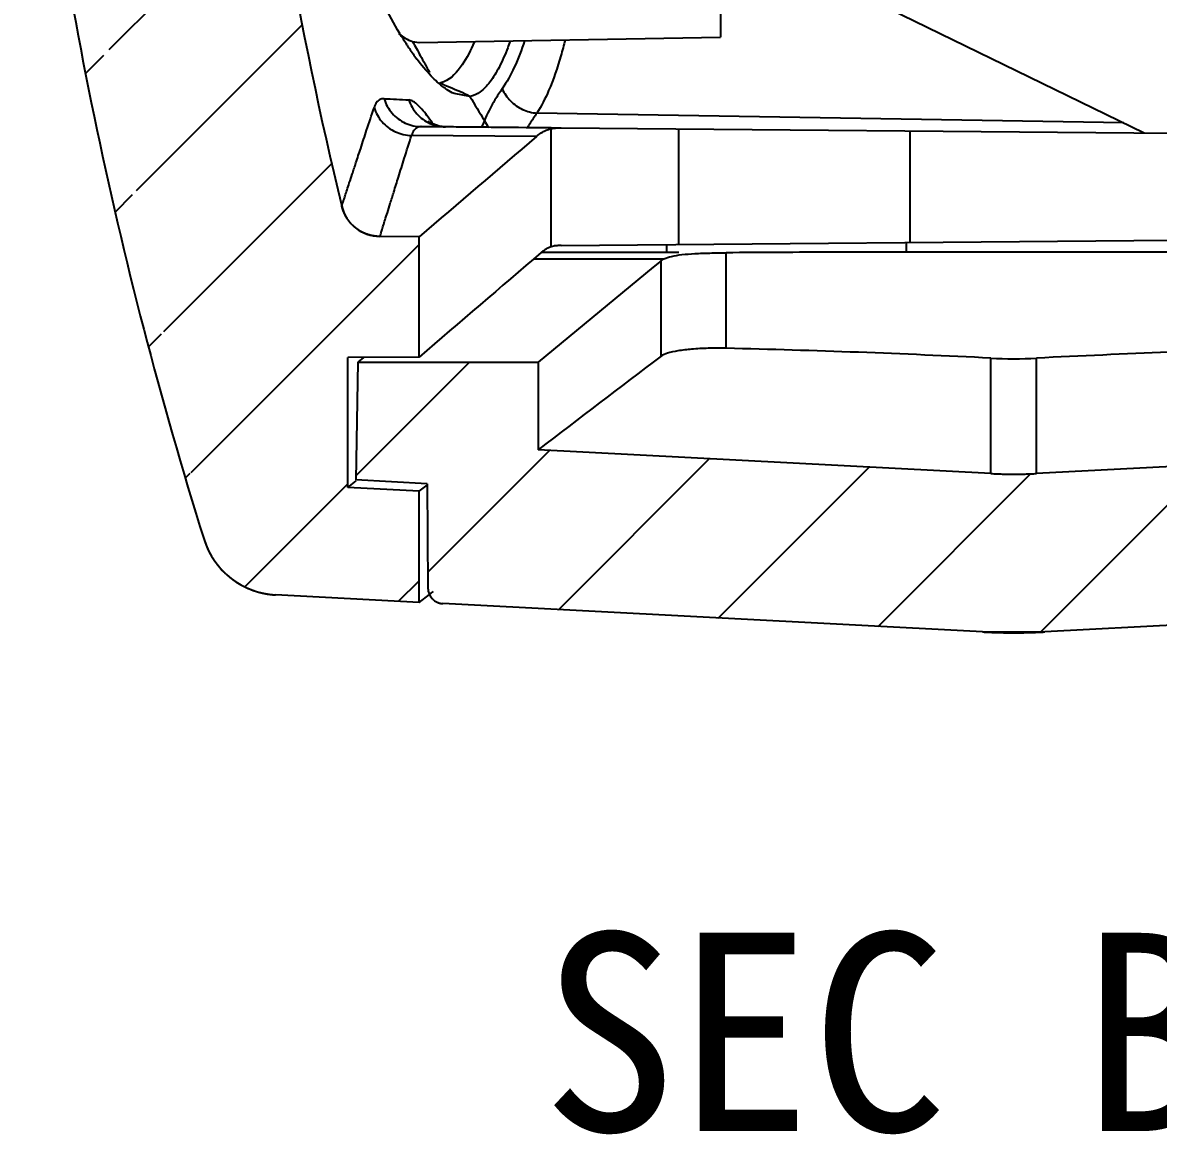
# Model space of a CAD drawing. Header units: millimetres. Extents: x 6083 to 6448, y 1315 to 1569.
# Drawn here: x 6190.58 to 6204.9, y 1402.92 to 1416.94 of the extents above; entities that cross this region are included whole.
import ezdxf
from ezdxf.enums import TextEntityAlignment as Align

# ---------------------------------------------------------------- set-up
doc = ezdxf.new("R2010")
doc.units = ezdxf.units.MM
doc.layers.add('hatch', color=56, linetype='Continuous', lineweight=9)
doc.styles.add('宋体', font='SimSun.ttf', dxfattribs={"height": 15})
pattern_1 = [(45, (5937.74419604273, 1251.767433699985), (-1.0606601718, 1.0606601718), [])]

msp = doc.modelspace()

# ---------------------------------------------------------------- hatches: boundary and pattern name
at = {"linetype": 'Continuous'}
h = msp.add_hatch(dxfattribs=at)
h.set_pattern_fill('DEFAULT__3', color=40, scale=1.5, angle=45, style=0, pattern_type=0)
h.set_pattern_definition(pattern_1)
edge = h.paths.add_edge_path()
edge.add_line((6190.58103034323, 1501.264943145885), (6190.58103034323, 1422.251123373685))
edge.add_spline(control_points=[(6190.63481235303, 1502.300678484885), (6190.598973774529, 1501.956518832485), (6190.581030343229, 1501.610963766885), (6190.58103034323, 1501.264943145885)], knot_values=[0, 0, 0, 0, 1, 1, 1, 1], weights=[1, 0.9991030298, 0.9991030298, 1], degree=3, periodic=0)
edge.add_arc((6245.40590796133, 1496.592214312485), 55.0677732748, 162.5646913901, 174.0498857127)
edge.add_spline(control_points=[(6193.76988918473, 1513.791024122585), (6193.33877918423, 1513.768430597385), (6192.99757594133, 1513.503956312585), (6192.86819292613, 1513.092099132985)], knot_values=[0, 0, 0, 0, 1, 1, 1, 1], weights=[1, 0.8808984842, 0.8808984842, 1], degree=3, periodic=0)
edge.add_line((6193.76988917263, 1513.791024427985), (6195.581030343231, 1513.885942314686))
edge.add_line((6195.58103034323, 1512.484021030285), (6195.58103034323, 1513.885942314686))
edge.add_line((6194.68103034323, 1512.436854028885), (6195.58103034323, 1512.484021030285))
edge.add_line((6194.68103034323, 1510.799188999986), (6194.68103034323, 1512.436854028886))
edge.add_line((6194.68103034323, 1510.799188999986), (6195.58103034323, 1510.791334818985))
edge.add_line((6195.58103034323, 1509.275524330985), (6195.58103034323, 1510.791334818985))
edge.add_line((6195.08682404293, 1509.271211457885), (6195.58103034323, 1509.275524330985))
edge.add_spline(control_points=[(6194.60521769883, 1508.888846509985), (6194.661346666629, 1509.120761975685), (6194.84822205533, 1509.269129200485), (6195.08682404293, 1509.271211449585)], knot_values=[0, 0, 0, 0, 1, 1, 1, 1], weights=[1, 0.8590507781000001, 0.8590507781000001, 1], degree=3, periodic=0)
edge.add_arc((6245.40783248793, 1496.591683086386), 52.2697426608, 166.3928431191, 174.0292780405)
edge.add_spline(control_points=[(6193.38103034323, 1501.249332078785), (6193.38103034323, 1501.509740621085), (6193.39458061603, 1501.769796382485), (6193.42164444803, 1502.028794756785)], knot_values=[0, 0, 0, 0, 1, 1, 1, 1], weights=[1, 0.9990968526, 0.9990968526, 1], degree=3, periodic=0)
edge.add_line((6193.38103034323, 1501.249332078785), (6193.38103034323, 1498.258037547585))
edge.add_line((6192.88103034323, 1497.969362412985), (6193.38103034323, 1498.258037547585))
edge.add_line((6192.88103034323, 1497.969362412985), (6192.88103034323, 1488.046712682185))
edge.add_line((6192.88103034323, 1488.046712682185), (6193.38103034323, 1487.758037547585))
edge.add_line((6193.38103034323, 1487.758037547585), (6193.38103034323, 1478.258037547585))
edge.add_line((6192.88103034323, 1477.969362412985), (6193.38103034323, 1478.258037547585))
edge.add_line((6192.88103034323, 1477.969362412985), (6192.88103034323, 1468.046712682185))
edge.add_line((6192.88103034323, 1468.046712682185), (6193.38103034323, 1467.758037547585))
edge.add_line((6193.38103034323, 1467.758037547585), (6193.38103034323, 1422.266743016386))
edge.add_spline(control_points=[(6193.42164444803, 1421.487280338386), (6193.39458061603, 1421.746278712685), (6193.38103034323, 1422.006334474085), (6193.38103034323, 1422.266743016385)], knot_values=[0, 0, 0, 0, 1, 1, 1, 1], weights=[1, 0.9990968526, 0.9990968526, 1], degree=3, periodic=0)
edge.add_arc((6245.40783248793, 1426.924392008685), 52.2697426608, 185.9707219595, 193.6071568809)
edge.add_spline(control_points=[(6195.08682404293, 1414.244863645485), (6194.84822205533, 1414.246945894685), (6194.661346666629, 1414.395313119485), (6194.60521769883, 1414.627228585186)], knot_values=[0, 0, 0, 0, 1, 1, 1, 1], weights=[1, 0.8590507781000001, 0.8590507781000001, 1], degree=3, periodic=0)
edge.add_line((6195.58103034323, 1414.240550764185), (6195.08682404293, 1414.244863637285))
edge.add_line((6195.58103034323, 1412.724740276185), (6195.58103034323, 1414.240550764185))
edge.add_line((6195.58103034323, 1412.724740276185), (6194.68103034323, 1412.716886095185))
edge.add_line((6194.68103034323, 1411.079221066185), (6194.68103034323, 1412.716886095186))
edge.add_line((6195.58103034323, 1411.032054064885), (6194.68103034323, 1411.079221066185))
edge.add_line((6195.58103034323, 1409.630132780485), (6195.58103034323, 1411.032054064885))
edge.add_line((6195.58103034323, 1409.630132780485), (6193.76988641903, 1409.725050811485))
edge.add_spline(control_points=[(6192.86819028113, 1410.423976052685), (6192.99757327603, 1410.012118917185), (6193.33877647773, 1409.747644655786), (6193.76988643193, 1409.725051123485)], knot_values=[0, 0, 0, 0, 1, 1, 1, 1], weights=[1, 0.8808984857, 0.8808984857, 1], degree=3, periodic=0)
edge.add_arc((6245.40590809323, 1426.923860815985), 55.0677734107, 185.9501291208, 197.4353076873)
edge.add_spline(control_points=[(6190.58103034323, 1422.251123373685), (6190.58103034323, 1421.905100847685), (6190.59897397203, 1421.559543884585), (6190.63481294423, 1421.215382357685)], knot_values=[0, 0, 0, 0, 1, 1, 1, 1], weights=[1, 0.9991030199, 0.9991030199, 1], degree=3, periodic=0)
h = msp.add_hatch(dxfattribs=at)
h.set_pattern_fill('DEFAULT__2', color=40, scale=1.5, angle=45, style=0, pattern_type=0)
h.set_pattern_definition(pattern_1)
edge = h.paths.add_edge_path()
edge.add_line((6202.68851067143, 1409.257645520185), (6195.88202617543, 1409.614358257385))
edge.add_spline(control_points=[(6195.69250102683, 1409.812339668085), (6195.693474556431, 1409.700784298085), (6195.77061948883, 1409.620197650785), (6195.88202621803, 1409.614359071486)], knot_values=[0, 0, 0, 0, 1, 1, 1, 1], weights=[1, 0.8189139812, 0.8189139812, 1], degree=3, periodic=0)
edge.add_line((6195.68103034433, 1411.126950521485), (6195.692502779229, 1409.812339683386))
edge.add_line((6195.68103034433, 1411.126950521485), (6194.78103034323, 1411.174117522886))
edge.add_line((6194.80692542073, 1412.657645520185), (6194.781030343231, 1411.174117522886))
edge.add_line((6194.80692542073, 1412.657645520185), (6197.08103034323, 1412.657645520185))
edge.add_line((6197.08103034323, 1412.657645520185), (6197.08103034323, 1411.554265803586))
edge.add_line((6202.79318258393, 1411.254904589685), (6197.08103034323, 1411.554265803585))
edge.add_spline(control_points=[(6202.79318258393, 1411.254904589685), (6202.98499334653, 1411.244852213586), (6203.177067339931, 1411.244852213586), (6203.36887810253, 1411.254904589685)], knot_values=[0, 0, 0, 0, 1, 1, 1, 1], weights=[1, 0.9990863565000001, 0.9990863565000001, 1], degree=3, periodic=0)
edge.add_line((6209.08103034323, 1411.554265803585), (6203.36887810253, 1411.254904589685))
edge.add_line((6209.08103034323, 1412.657645520185), (6209.08103034323, 1411.554265803586))
edge.add_line((6209.08103034323, 1412.657645520185), (6211.35513526573, 1412.657645520185))
edge.add_line((6211.38103034323, 1411.174117522885), (6211.35513526573, 1412.657645520185))
edge.add_line((6211.38103034323, 1411.174117522885), (6210.48103034243, 1411.126950521485))
edge.add_line((6210.46955790283, 1409.812339151785), (6210.48103034243, 1411.126950521485))
edge.add_spline(control_points=[(6210.28003403983, 1409.614358540785), (6210.39144077053, 1409.620197120186), (6210.46858570363, 1409.700783768786), (6210.46955923243, 1409.812339140185)], knot_values=[0, 0, 0, 0, 1, 1, 1, 1], weights=[1, 0.8189139795, 0.8189139795, 1], degree=3, periodic=0)
edge.add_line((6210.28003405593, 1409.614358233486), (6203.47355001503, 1409.257645520186))
edge.add_spline(control_points=[(6202.68851067143, 1409.257645520185), (6202.95007080233, 1409.243937734585), (6203.21198988413, 1409.243937734585), (6203.47355001503, 1409.257645520185)], knot_values=[0, 0, 0, 0, 1, 1, 1, 1], weights=[1, 0.9990863565000001, 0.9990863565000001, 1], degree=3, periodic=0)

# ---------------------------------------------------------------- linework, layer by layer
at = {"color": 7, "linetype": 'Continuous'}
for p, q in [((6199.38103034323, 1425.758037547585), (6199.38103034323, 1416.758037547585)), ((6200.98103034323, 1417.378279216186), (6204.72865161273, 1415.550442193485)), ((6195.49965100443, 1416.703527092685), (6195.58059213963, 1416.691700656985)), ((6195.57791277393, 1416.691653883486), (6199.38103034323, 1416.758037547585)), ((6196.22267179923, 1416.012022047185), (6196.02203480403, 1416.045884988985)), ((6204.47066897493, 1415.676268733185), (6197.06614044713, 1415.799727714285)), ((6195.60824726543, 1415.630034756385), (6197.37383858423, 1415.614626674385)), ((6197.24646079193, 1415.615738283485), (6195.60824738153, 1415.630034755385)), ((6195.91047665413, 1415.627412347485), (6195.83471228543, 1415.635589809385)), ((6195.91046706483, 1415.627416325086), (6195.91478056913, 1415.627359680885)), ((6196.39139888933, 1415.676744095785), (6196.36786169533, 1415.623408862085)), ((6196.40480475373, 1415.707105933185), (6196.39139888933, 1415.676744095785)), ((6197.06031876723, 1415.505470312685), (6195.48536931483, 1415.518980676685)), ((6197.24636652143, 1414.115023376286), (6197.24636652143, 1415.604935954686)), ((6197.37383858423, 1415.614626674385), (6205.08103034323, 1415.547367030885)), ((6198.85722063133, 1414.143052666285), (6198.85722063133, 1415.601681395385)), ((6201.77263143713, 1415.576238990685), (6201.77263143713, 1414.168495070986)), ((6195.58103034323, 1414.240550764185), (6195.08682404293, 1414.244863637285)), ((6195.58103034323, 1414.240550764185), (6195.08682404293, 1414.244863637285)), ((6195.58103034323, 1412.724740276185), (6195.58103034323, 1414.240550764185)), ((6195.58103034323, 1412.724740276185), (6195.58103034323, 1414.240550764185)), ((6197.37383858423, 1414.130107387286), (6205.08103034323, 1414.197367030886)), ((6197.12822768453, 1414.047367030885), (6198.85722063133, 1414.047367030885)), ((6198.70516348173, 1414.047367030885), (6198.70516348173, 1414.141725683685)), ((6201.72552907653, 1414.168084014885), (6201.72552907653, 1414.047367030885)), ((6203.52830121103, 1414.047367030885), (6202.84357801173, 1414.047366126785)), ((6197.02767572273, 1413.962212935585), (6198.66982982343, 1413.962212935585)), ((6198.63228206043, 1412.734090735985), (6198.63228206043, 1413.938601327185)), ((6199.45348945763, 1412.834317752285), (6199.45348945763, 1414.039665409186)), ((6195.58103034323, 1412.724740276185), (6194.68103034323, 1412.716886095185)), ((6195.58103034323, 1412.724740276185), (6194.68103034323, 1412.716886095185)), ((6194.68103034323, 1411.079221066185), (6194.68103034323, 1412.716886095185)), ((6194.68103034323, 1411.079221066185), (6194.68103034323, 1412.716886095185)), ((6194.80692542073, 1412.657645520185), (6194.78103034323, 1411.174117522885)), ((6194.80692542073, 1412.657645520185), (6194.78103034323, 1411.174117522885)), ((6194.87801924793, 1412.718606424885), (6194.80692542073, 1412.657645520185)), ((6194.80692542073, 1412.657645520185), (6197.08103034323, 1412.657645520185)), ((6194.80692542073, 1412.657645520185), (6197.08103034323, 1412.657645520185)), ((6197.08103034323, 1412.657645520185), (6197.08103034323, 1411.554265803585)), ((6197.08103034323, 1412.657645520185), (6197.08103034323, 1411.554265803585)), ((6202.79318258393, 1411.254904589685), (6202.79318258393, 1412.710394624085)), ((6203.36887810253, 1411.254904589685), (6203.36887810253, 1412.710394624085)), ((6202.79318258393, 1411.254904589685), (6197.08103034323, 1411.554265803585)), ((6202.79318258393, 1411.254904589685), (6197.08103034323, 1411.554265803585)), ((6209.08103034323, 1411.554265803585), (6203.36887810253, 1411.254904589685)), ((6209.08103034323, 1411.554265803585), (6203.36887810253, 1411.254904589685)), ((6194.68103034323, 1411.079221066185), (6194.78874406983, 1411.164344101685)), ((6195.58103034323, 1411.032054064885), (6194.68103034323, 1411.079221066185)), ((6195.58103034323, 1411.032054064885), (6194.68103034323, 1411.079221066185)), ((6195.68103034433, 1411.126950521485), (6194.78103034323, 1411.174117522885)), ((6195.68103034433, 1411.126950521485), (6194.78103034323, 1411.174117522885)), ((6195.58103034323, 1411.032054064885), (6195.68116859623, 1411.109988065386)), ((6195.68103034433, 1411.126950521485), (6195.69250277923, 1409.812339683386)), ((6195.68103034433, 1411.126950521485), (6195.69250277923, 1409.812339683386)), ((6195.58103034323, 1409.630132780485), (6195.58103034323, 1411.032054064885)), ((6195.58103034323, 1409.630132780485), (6195.58103034323, 1411.032054064885)), ((6195.71253546883, 1409.730542482585), (6195.73931164963, 1409.750976041885)), ((6195.73931164963, 1409.750976041885), (6195.76364824763, 1409.769544607685)), ((6195.58103034323, 1409.630132780485), (6193.76988641903, 1409.725050811485)), ((6195.58103034323, 1409.630132780485), (6193.76988641903, 1409.725050811485)), ((6195.58103034323, 1409.630132780485), (6195.71253546883, 1409.730542482585)), ((6202.68851067143, 1409.257645520185), (6195.88202617543, 1409.614358257385)), ((6202.68851067143, 1409.257645520185), (6195.88202617543, 1409.614358257385)), ((6210.28003405593, 1409.614358233486), (6203.47355001503, 1409.257645520185)), ((6210.28003405593, 1409.614358233486), (6203.47355001503, 1409.257645520185)), ((6202.68851067143, 1409.257645520185), (6203.47355001503, 1409.257645520185))]:
    msp.add_line(p, q, dxfattribs=at)
msp.add_lwpolyline([(6195.83471228543, 1415.635589809385), (6195.72088816273, 1415.677632427786), (6195.69251417233, 1415.696769197085)], dxfattribs=at)
for centre, radius, start, end in [((6245.40783248793, 1426.924392008685), 52.2697426608, 185.9707219594028, 193.607156880899), ((6245.40783248793, 1426.924392008685), 52.2697426608, 185.9707219595064, 193.607156880899), ((6245.40590809323, 1426.923860815985), 55.0677734107, 185.950129120796, 197.4353076873057), ((6245.40590809323, 1426.923860815985), 55.0677734107, 185.950129120796, 197.4353076873057), ((6198.61214297803, 1418.747326561685), 3.8069124931, 213.2689502396091, 214.0698275328891), ((6216.18049255593, 1427.795411785385), 23.4675332276, 208.2062917290145, 208.6969936509086), ((6198.17668095613, 1418.448131407985), 3.2785874833, 214.0017966640963, 216.8331646341956), ((6216.16580623183, 1427.787352889686), 23.4507811045, 208.696952138817, 209.2909263231964), ((6198.65722500513, 1485.868794629286), 69.9746489614, 267.1178917794052, 267.3741097613121), ((6195.93091118133, 1416.127783082485), 0.5055724436, 198.4693147095018, 221.7513417458875), ((6216.52442258933, 1427.940192447385), 23.5470330644, 210.4361067732041, 211.300347470795), ((6195.92075651793, 1416.119497199685), 0.4924794203, 221.8188624964073, 245.6040406701102), ((6193.48240356363, 1414.105058744885), 2.7568495487, 34.28066780470954, 36.59298359760784), ((6196.85557852723, 1415.923383778785), 0.4999792119, 205.6316543643073, 217.7001945558985), ((6608.92308682453, 932.3461354314854), 634.8810002642, 130.4454928077088, 130.6211449920769), ((6195.09118731303, 1414.744844599885), 0.4999999929, 193.6053007034016, 269.4999997234751), ((6615.34281031453, 923.5235449597853), 644.6066709614, 130.4513806398186, 130.6314252897198), ((6531.13445752723, 1009.695832676885), 523.42135522, 129.4383533583925, 129.6585701283232), ((6196.64754390333, 1292.146802472985), 120.7201310258, 87.08191628992088, 88.66813166971252), ((6209.50817162103, 1292.317738894885), 120.5490859961, 91.33074174788415, 92.91920782951928), ((6417.10873866953, 1123.869033822185), 362.1808738499, 127.1012024375981, 127.4095185412804), ((6203.08103034323, 1418.354346637685), 5.6512875228, 267.0803819013923, 272.9196180986076), ((6203.08103034323, 1416.747367030885), 5.5, 266.9999999999945, 273.0000000000054), ((6193.82222243703, 1410.723680797285), 1.0000001469, 197.4398676265127, 266.9999978202075), ((6195.89249340923, 1409.814084976185), 0.1999999978, 180.5000003072971, 266.9999999972811), ((6203.08103034323, 1416.747367030885), 7.5, 266.9999999999945, 273.0000000000054)]:
    msp.add_arc(centre, radius, start, end, dxfattribs=at)
for points, start_tangent, end_tangent in [([(6195.42916530113, 1416.658969351186), (6195.33717838303, 1416.805560926685), (6195.13298089333, 1417.175789543486), (6194.93029393833, 1417.606112327485), (6194.73268253193, 1418.088824089685), (6194.36384602843, 1419.179515051385), (6194.19619067933, 1419.771298338285), (6194.04156316033, 1420.381665148285), (6194.02405766523, 1420.455140831685)], (-0.5486349180930702, 0.8360620351678518), (-0.2303625443327594, 0.973104875215687)), ([(6195.32317330853, 1416.805008172285), (6195.49965100443, 1416.703527092685)], (0.7654743292745452, -0.643466433640237), (0.9552391169268873, -0.295834801016954)), ([(6196.27523193393, 1416.694888316486), (6196.12223012903, 1416.407626344286), (6195.89271401683, 1416.193988517485)], (-0.3806937755137364, -0.9247011675590644), (-0.922816221029137, -0.3852404732183565)), ([(6196.72833123213, 1416.708678347585), (6196.69825964783, 1416.625426723785), (6196.58947006103, 1416.377805150486), (6196.47278509383, 1416.191160167185), (6196.34968203923, 1416.068592628586), (6196.22207268013, 1416.011987132586)], (-0.3274147511132633, -0.9448807230298648), (-0.9843904233979943, -0.1759985634098116)), ([(6196.91154014263, 1416.713589655085), (6196.78068117173, 1416.378401248086), (6196.62920066463, 1416.107284146585)], (-0.3171962158794674, -0.9483599320045879), (-0.5728027071344911, -0.819693271107796)), ([(6197.42317475643, 1416.722270354685), (6197.36876623403, 1416.523385706185), (6197.21482282763, 1416.084155726085), (6197.06614044343, 1415.799727714285)], (-0.2485790255292828, -0.9686116187961573), (-0.5493860570924218, -0.8355686448595606)), ([(6195.81015266153, 1416.192650409685), (6195.73253670673, 1416.268504671785), (6195.55255034353, 1416.482660875585)], (-0.7409259121565778, 0.6715867722751419), (-0.5997036187283141, 0.8002222001945241)), ([(6195.90179500643, 1416.117802936885), (6195.81015266153, 1416.192650409685)], (-0.8093079617904377, 0.5873845614098209), (-0.7409259123819685, 0.6715867720264804)), ([(6195.89271401683, 1416.193988517485), (6195.84346141173, 1416.178310254885)], (-0.9228162207235673, -0.3852404739503271), (-0.9763362917331152, -0.2162578216963015)), ([(6195.97126884563, 1416.123113827685), (6195.84346141173, 1416.178310254885)], (-0.9213687520882491, 0.388689622546503), (-0.916400758373716, 0.4002619767753096)), ([(6196.02201614503, 1416.045844536186), (6195.99877141793, 1416.057231754885), (6195.91414208113, 1416.108993496885), (6195.90179500643, 1416.117802936885)], (-0.9080575867759751, 0.4188453403090362), (-0.809307961813158, 0.5873845613785164)), ([(6196.22207268013, 1416.011987132586), (6196.10119531843, 1416.068236063285), (6195.97126884563, 1416.123113827685)], (-0.8987672910372603, 0.4384259989571157), (-0.921368752073274, 0.3886896225820005)), ([(6196.62920066463, 1416.107284146585), (6196.53817051953, 1415.968255786485), (6196.46273452473, 1415.833838811485), (6196.40446959623, 1415.706962093485)], (-0.5728205342116706, -0.819680813234918), (-0.3759458914172221, -0.926641617199719)), ([(6196.62919880603, 1416.107283437785), (6196.73443590753, 1415.954744579985), (6196.88719027943, 1415.847223354785), (6197.06614035503, 1415.799727665685)], (0.4110703624849369, -0.9116036184035816), (0.9969014275750364, -0.0786609413804235)), ([(6195.13882496333, 1415.982655609585), (6195.11137315173, 1415.980753638585), (6195.08660032353, 1415.972128768785), (6195.06441808203, 1415.956709385585), (6195.04481679593, 1415.934423999385), (6195.02778040663, 1415.905189133785), (6195.01329843573, 1415.868908185686)], (-0.9987321963837549, 0.05033885086571613), (-0.3146493287110106, -0.949207985607849)), ([(6195.13882495453, 1415.982655606885), (6195.23987933153, 1415.800264817686), (6195.40602494873, 1415.675459483085), (6195.60824726543, 1415.630034757885)], (0.2923212716451961, -0.9563201734480643), (0.999961923246291, -0.008726514629524503)), ([(6195.63083803743, 1415.830760025586), (6195.56693122303, 1415.899381411385), (6195.50621160053, 1415.947761280085), (6195.45137919243, 1415.967619443085)], (-0.6468110404220736, 0.7626502986219271), (-0.9989465030559362, 0.04588991209750332)), ([(6194.60521676763, 1414.627228359785), (6194.61573359913, 1414.659121709685), (6194.62912601993, 1414.700235364185), (6194.64795462253, 1414.758439837485), (6194.67178593193, 1414.831495614285), (6194.70084705263, 1414.919575932285), (6194.73762348943, 1415.030571376285), (6194.78471598283, 1415.173442831185), (6194.84413748983, 1415.354922415286), (6194.91919562423, 1415.583867029485), (6195.01329843573, 1415.868908185686)], (0.3150773611298711, 0.9490659916483347), (0.314653430576118, 0.9492066258864191)), ([(6195.01329882253, 1415.868908300685), (6195.11532530713, 1415.689363596285), (6195.28234678443, 1415.565557033885), (6195.48536929633, 1415.518980712586)], (0.3015631766073631, -0.9534461969689095), (0.999814482832678, -0.01926135815629075)), ([(6195.69585182783, 1415.748489977285), (6195.63083803743, 1415.830760025586)], (-0.5972079572072976, 0.8020864391375075), (-0.6468110405996482, 0.7626502984713246)), ([(6197.06614044713, 1415.799727714285), (6196.97671482223, 1415.666307049185), (6196.94794636083, 1415.618986567985)], (-0.5812859457436145, -0.8136993605017468), (-0.5084602334461559, -0.8610854725309682)), ([(6195.60824725973, 1415.630034756385), (6195.58132722763, 1415.627199267286), (6195.55704893153, 1415.618186339385), (6195.53532523393, 1415.602928420685), (6195.51614681853, 1415.581360967885), (6195.49949817993, 1415.553407896286), (6195.485369320329, 1415.518980676585)], (-0.9999619352763209, 0.008725136012408994), (-0.3231055229192952, -0.9463629436210237)), ([(6195.71734271733, 1415.670989891885), (6195.91046707563, 1415.627416927985)], (0.9111704826377884, -0.4120295518159103), (0.9998410145386127, -0.01783103043567085)), ([(6195.08682404293, 1414.244863637285), (6195.09711879093, 1414.277627389485), (6195.11021062653, 1414.319838015285), (6195.12864931183, 1414.379617689785), (6195.15194662663, 1414.454624412685), (6195.18037205913, 1414.545103711886), (6195.21631503953, 1414.659050379185), (6195.26233240773, 1414.805675350985), (6195.32036177483, 1414.991852433685), (6195.39362263433, 1415.226725605286), (6195.48536931483, 1415.518980676685)], (0.3019312850845756, 0.9533296906564783), (0.3005680098773548, 0.9537603847080076)), ([(6197.06031876723, 1415.505470312685), (6197.12065470973, 1415.550347944985), (6197.18269785423, 1415.583538381786), (6197.24636652143, 1415.604935954686)], (0.7610411212505717, 0.6487036393960441), (0.9723786670559779, 0.2334089283948663)), ([(6197.24636652143, 1415.604935954686), (6197.28037459483, 1415.610732381885), (6197.32288899393, 1415.613919145485), (6197.37383858423, 1415.614626674385)], (0.9723786670433086, 0.2334089284476465), (0.999961923065213, -0.008726535379013923)), ([(6195.08682404293, 1414.244863645485), (6195.07718587833, 1414.245040685685), (6195.06749068643, 1414.245406452785), (6195.05774349013, 1414.245964350185), (6195.04794950583, 1414.246717623185), (6195.03811413873, 1414.247669348085), (6195.02824297673, 1414.248822419585), (6195.01834178403, 1414.250179539685), (6195.00841649333, 1414.251743206386), (6194.99847319833, 1414.253515702085), (6194.98851814383, 1414.255499083386), (6194.97855771673, 1414.257695170185), (6194.96859843483, 1414.260105536285), (6194.95864693583, 1414.262731499785), (6194.94870996513, 1414.265574114485), (6194.93879436333, 1414.268634161385), (6194.92890705263, 1414.271912141785), (6194.91905502313, 1414.275408270185), (6194.90924531773, 1414.279122468985), (6194.89948501803, 1414.283054362885), (6194.88978122803, 1414.287203275485), (6194.88014105883, 1414.291568225685), (6194.87057161203, 1414.296147925885), (6194.86107996393, 1414.300940780685), (6194.85167314853, 1414.305944887085), (6194.84235814143, 1414.311158035385), (6194.83314184243, 1414.316577711185), (6194.82403105983, 1414.322201098485), (6194.81503249363, 1414.328025084285), (6194.80615271913, 1414.334046263485), (6194.79739817193, 1414.340260945485), (6194.78877513173, 1414.346665161185), (6194.78028970753, 1414.353254671885), (6194.77194782363, 1414.360024978185), (6194.76375520543, 1414.366971330485), (6194.75571736653, 1414.374088739685), (6194.74783959643, 1414.381371989685), (6194.74012694873, 1414.388815649585), (6194.73258423093, 1414.396414086985), (6194.72521599403, 1414.404161482486), (6194.71802652433, 1414.412051843686), (6194.71101983533, 1414.420079020285), (6194.70419966073, 1414.428236719685), (6194.69756944903, 1414.436518522485), (6194.69113235843, 1414.444917898585), (6194.68489125323, 1414.453428223085), (6194.67884870143, 1414.462042792585), (6194.67300697263, 1414.470754841385), (6194.66736803773, 1414.479557557685), (6194.66193356963, 1414.488444099485), (6194.65670494413, 1414.497407609985), (6194.65168324263, 1414.506441233785), (6194.64686925543, 1414.515538131285), (6194.64226348573, 1414.524691493885), (6194.63786615473, 1414.533894557786), (6194.63367720753, 1414.543140618185), (6194.62969631983, 1414.552423041886), (6194.62592290443, 1414.561735280285), (6194.62235612003, 1414.571070881085), (6194.61899487913, 1414.580423499585), (6194.61583785703, 1414.589786909085), (6194.61288350113, 1414.599155010785), (6194.61013004123, 1414.608521842885), (6194.60757549903, 1414.617881588885), (6194.60521769883, 1414.627228585186)], (-0.99996192302155, 0.008726540382311663), (-0.235232032781348, 0.9719392423158738)), ([(6197.24636652143, 1414.115023376286), (6197.20355120293, 1414.097300425085), (6197.16153139523, 1414.072731108985), (6197.12035302343, 1414.041369695585)], (-0.9494380968784283, -0.3139542963487971), (-0.7609684915828714, -0.6487888368476215)), ([(6197.37383858423, 1414.130107387286), (6197.32281332623, 1414.128168225485), (6197.28031797273, 1414.123193271185), (6197.24636652143, 1414.115023376286)], (-0.9999619230661695, -0.00872653526940545), (-0.9494380969059901, -0.3139542962654463)), ([(6202.84357801173, 1414.047375997485), (6202.16066286333, 1414.047348061185), (6200.80025671943, 1414.046228745086), (6199.45348945763, 1414.039665409186)], (-0.9999999999814083, 6.097834089175575e-06), (-0.9999623162115574, -0.008681368372408299)), ([(6206.70857122883, 1414.039665409186), (6205.12850594563, 1414.046642642285), (6203.52830121103, 1414.047367030885)], (-0.9999623162115783, 0.00868136836999249), (-1, 0)), ([(6198.63228206043, 1413.938601327185), (6198.64895835363, 1413.950497408285), (6198.66982982343, 1413.962212935585)], (0.7723277174388226, 0.6352242886380672), (0.8922736440223351, 0.4514950101419762)), ([(6198.66982982343, 1413.962212935585), (6198.76370500913, 1413.993891051485), (6198.89547494283, 1414.015497679085)], (0.8922736439575831, 0.4514950102699435), (0.9934617287972114, 0.1141656402568495)), ([(6198.89547494283, 1414.015497679085), (6199.05837288883, 1414.028849763885), (6199.24787682513, 1414.036301577285), (6199.45348945763, 1414.039665409186)], (0.993461728766684, 0.1141656405224957), (0.9999623162119665, 0.008681368325291624)), ([(6199.45348945763, 1412.834317752285), (6199.226118728729, 1412.834202399486), (6199.01792404453, 1412.823001393585), (6198.84481851883, 1412.801767929886), (6198.71254488933, 1412.771312563785), (6198.63228206043, 1412.734090735985)], (-0.9997290944469353, 0.02327525974744445), (-0.7975959679595982, -0.6031920688260014)), ([(6202.79318258393, 1411.254904589685), (6202.82912309713, 1411.253138901285), (6202.86507978403, 1411.251608179185), (6202.90105034053, 1411.250312619785), (6202.93703245953, 1411.249252389485), (6202.97302383153, 1411.248427624585), (6203.00902214493, 1411.247838431085), (6203.04502508683, 1411.247484884685), (6203.08103034323, 1411.247367030885), (6203.11703559963, 1411.247484884685), (6203.15303854153, 1411.247838431085), (6203.18903685493, 1411.248427624585), (6203.22502822693, 1411.249252389485), (6203.26101034593, 1411.250312619785), (6203.29698090243, 1411.251608179185), (6203.33293758933, 1411.253138901285), (6203.36887810253, 1411.254904589685)], (0.9986295347523914, -0.05233595628458915), (0.9986295347523914, 0.05233595628458915)), ([(6192.86819028113, 1410.423976052685), (6192.87090320983, 1410.415473048485), (6192.87369972093, 1410.406971237185), (6192.87658013463, 1410.398471750085), (6192.87954475253, 1410.389975730486), (6192.88259385703, 1410.381484332985), (6192.88572771123, 1410.372998723386), (6192.88894655813, 1410.364520077885), (6192.89225062083, 1410.356049583185), (6192.89564010173, 1410.347588435885), (6192.89911518213, 1410.339137842085), (6192.90267602243, 1410.330699016786), (6192.90632276123, 1410.322273183785), (6192.91005551513, 1410.313861574985), (6192.91387437873, 1410.305465430085), (6192.91777942403, 1410.297085995986), (6192.92177070003, 1410.288724526285), (6192.92584823293, 1410.280382280985), (6192.93001202543, 1410.272060525785), (6192.93426205643, 1410.263760531585), (6192.93859828133, 1410.255483574185), (6192.94302063113, 1410.247230933485), (6192.94752901273, 1410.239003892885), (6192.95212330833, 1410.230803739085), (6192.95680337573, 1410.222631761285), (6192.96156904753, 1410.214489250585), (6192.96642013153, 1410.206377499385), (6192.97135641033, 1410.198297800986), (6192.97637764133, 1410.190251448985), (6192.98148355633, 1410.182239736385), (6192.98667386173, 1410.174263955185), (6192.99194823863, 1410.166325395985), (6192.99730634203, 1410.158425346885), (6193.00274780183, 1410.150565093285), (6193.00827222183, 1410.142745917085), (6193.01387918043, 1410.134969095986), (6193.01956823013, 1410.127235902985), (6193.02533889793, 1410.119547605885), (6193.03119068543, 1410.111905466285), (6193.03712306833, 1410.104310739185), (6193.04313549713, 1410.096764672285), (6193.04922739723, 1410.089268505486), (6193.05539816833, 1410.081823470086), (6193.06164718563, 1410.074430788085), (6193.06797379903, 1410.067091671986), (6193.07437733393, 1410.059807323585), (6193.08085709113, 1410.052578933685), (6193.08741234733, 1410.045407681585), (6193.09404235503, 1410.038294734185), (6193.10074634303, 1410.031241245385), (6193.10752351643, 1410.024248355885), (6193.11437305733, 1410.017317192085), (6193.12129412493, 1410.010448865685), (6193.12828585553, 1410.003644473285), (6193.13534736363, 1409.996905095685), (6193.14247774153, 1409.990231797186), (6193.14967606013, 1409.983625625185), (6193.15694136933, 1409.977087609685), (6193.16427269813, 1409.970618762785), (6193.17166905553, 1409.964220077786), (6193.17912943053, 1409.957892529185), (6193.18665279273, 1409.951637071985), (6193.19423809293, 1409.945454641085), (6193.20188426363, 1409.939346151185), (6193.20959021933, 1409.933312495685), (6193.21735485693, 1409.927354546985), (6193.22517705693, 1409.921473155585), (6193.23305568303, 1409.915669149985), (6193.24098958343, 1409.909943335885), (6193.24897759123, 1409.904296496185), (6193.25701852443, 1409.898729390686), (6193.26511118753, 1409.893242755285), (6193.27325437113, 1409.887837301985), (6193.28144685323, 1409.882513718885), (6193.28968739923, 1409.877272669185), (6193.29797476333, 1409.872114791385), (6193.30630768843, 1409.867040699085), (6193.31468490703, 1409.862050980485), (6193.32310514193, 1409.857146198285), (6193.33156710673, 1409.852326889685), (6193.34006950663, 1409.847593565785), (6193.34861103883, 1409.842946712085), (6193.35719039363, 1409.838386787385), (6193.36580625443, 1409.833914224786), (6193.37445729903, 1409.829529430685), (6193.38314219973, 1409.825232785285), (6193.39185962443, 1409.821024641985), (6193.40060823713, 1409.816905328185), (6193.40938669823, 1409.812875144185), (6193.41819366593, 1409.808934364085), (6193.42702779603, 1409.805083235485), (6193.43588774333, 1409.801321979285), (6193.44477216173, 1409.797650789985), (6193.45367970503, 1409.794069835986), (6193.46260902773, 1409.790579259186), (6193.47155878543, 1409.787179175285), (6193.48052763563, 1409.783869674185), (6193.48951423813, 1409.780650819585), (6193.49851725583, 1409.777522649785), (6193.50753535523, 1409.774485177385), (6193.51656720713, 1409.771538389485), (6193.52561148703, 1409.768682248285), (6193.53466687593, 1409.765916690985), (6193.54373206053, 1409.763241629885), (6193.55280573433, 1409.760656953185), (6193.56188659763, 1409.758162524685), (6193.57097335843, 1409.755758184485), (6193.58006473293, 1409.753443748785), (6193.58915944563, 1409.751219010985), (6193.59825623033, 1409.749083741086), (6193.60735383043, 1409.747037686585), (6193.61645099943, 1409.745080572885), (6193.62554650123, 1409.743212103285), (6193.63463911083, 1409.741431959485), (6193.64372761443, 1409.739739802185), (6193.65281081043, 1409.738135271085), (6193.66188750913, 1409.736617985585), (6193.67095653363, 1409.735187544985), (6193.68001672003, 1409.733843529185), (6193.68906691783, 1409.732585498685), (6193.69810599023, 1409.731412995285), (6193.70713281453, 1409.730325542585), (6193.71614628253, 1409.729322646185), (6193.72514530053, 1409.728403794285), (6193.73412878993, 1409.727568457985), (6193.74309568763, 1409.726816092085), (6193.75204494583, 1409.726146134885), (6193.76097553253, 1409.725558009385), (6193.76988643193, 1409.725051123485)], (0.2997047014643303, -0.9540320182887871), (0.9986295326941992, -0.05233599555722334)), ([(6195.69250102683, 1409.812339668085), (6195.69258478403, 1409.808040085885), (6195.69276282083, 1409.803707539485), (6195.69303733733, 1409.799344742285), (6195.69341044713, 1409.794954546785), (6195.69388416853, 1409.790539942285), (6195.69446041453, 1409.786104051885), (6195.69514098383, 1409.781650128885), (6195.69592755143, 1409.777181552485), (6195.69682165923, 1409.772701822785), (6195.69782470713, 1409.768214555185), (6195.69893794393, 1409.763723473385), (6195.70016245933, 1409.759232402786), (6195.70149917513, 1409.754745262185), (6195.70294883823, 1409.750266054886), (6195.70451201273, 1409.745798859885), (6195.70618907363, 1409.741347821585), (6195.70798020093, 1409.736917139285), (6195.70988537373, 1409.732511055785), (6195.71190436653, 1409.728133845985), (6195.71403674463, 1409.723789804885), (6195.71628186143, 1409.719483234386), (6195.71863885683, 1409.715218431285), (6195.72110665523, 1409.710999673285), (6195.72368396643, 1409.706831206486), (6195.72636928533, 1409.702717231485), (6195.72916089473, 1409.698661889985), (6195.73205686763, 1409.694669251885), (6195.73505507083, 1409.690743301485), (6195.73815317053, 1409.686887924986), (6195.74134863723, 1409.683106897785), (6195.74463875303, 1409.679403872385), (6195.74802061873, 1409.675782366185), (6195.75149116313, 1409.672245751385), (6195.75504715133, 1409.668797243385), (6195.75868519553, 1409.665439891985), (6195.76240176533, 1409.662176571886), (6195.76619319933, 1409.659009974685), (6195.77005571683, 1409.655942601785), (6195.77398543023, 1409.652976757885), (6195.77797835763, 1409.650114545685), (6195.78203043633, 1409.647357861685), (6195.78613753513, 1409.644708392385), (6195.79029546843, 1409.642167612285), (6195.79450000943, 1409.639736782385), (6195.79874690293, 1409.637416949485), (6195.80303187933, 1409.635208947085), (6195.80735066683, 1409.633113396885), (6195.81169900423, 1409.631130710785), (6195.81607265373, 1409.629261094485), (6195.82046741223, 1409.627504551585), (6195.82487912293, 1409.625860887985), (6195.82930368613, 1409.624329718085), (6195.83373706953, 1409.622910470485), (6195.83817531813, 1409.621602394986), (6195.84261456253, 1409.620404569985), (6195.84705102813, 1409.619315910085), (6195.85148104183, 1409.618335174585), (6195.85590103973, 1409.617460975685), (6195.86030757263, 1409.616691787285), (6195.86469731193, 1409.616025954485), (6195.86906705403, 1409.615461702185), (6195.87341372463, 1409.614997144485), (6195.87773438163, 1409.614630294085), (6195.88202621803, 1409.614359071486)], (0.008726540819635694, -0.9999619230177333), (0.9986295347543408, -0.05233595624739204)), ([(6202.68851067143, 1409.257645520185), (6202.73752046223, 1409.255237763285), (6202.78655230803, 1409.253150414885), (6202.83560306683, 1409.251383742985), (6202.88466959273, 1409.249937974485), (6202.93374873633, 1409.248813295085), (6202.98283734553, 1409.248009849385), (6203.03193226633, 1409.247527740685), (6203.08103034323, 1409.247367030885), (6203.13012842013, 1409.247527740685), (6203.17922334093, 1409.248009849385), (6203.22831195013, 1409.248813295085), (6203.27739109373, 1409.249937974485), (6203.32645761963, 1409.251383742985), (6203.37550837843, 1409.253150414885), (6203.42454022423, 1409.255237763285), (6203.47355001503, 1409.257645520185)], (0.9986295347570746, -0.05233595619522748), (0.9986295347570746, 0.05233595619522748))]:
    msp.add_spline(points, degree=3, dxfattribs=dict(at, start_tangent=start_tangent, end_tangent=end_tangent))

# ---------------------------------------------------------------- texts
at = {"layer": 'hatch', "color": 6, "style": '宋体'}
msp.add_text('SEC B-B', height=2.5, dxfattribs=at).set_placement((6203.08103034323, 1404.21326398094), align=Align.MIDDLE)

doc.saveas('drawing.dxf')
